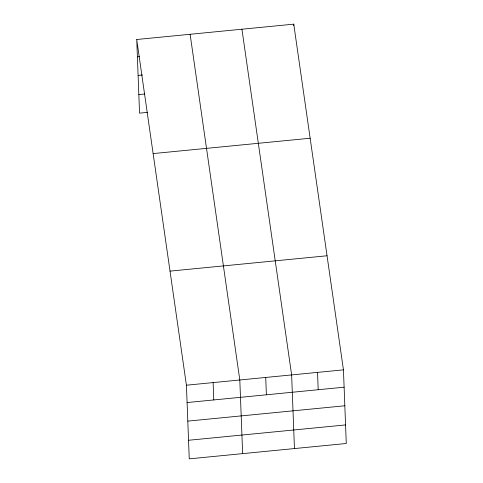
<?xml version="1.0" encoding="UTF-8"?>
<svg xmlns="http://www.w3.org/2000/svg" width="483" height="483" viewBox="0 0 483 483"><rect width="100%" height="100%" fill="white"/><g stroke="black" fill="none" stroke-linecap="round" stroke-linejoin="round"><path stroke-width="0.72" d="M136.725 39.503L293.749 24.15L343.449 369.857L346.275 443.497L189.251 458.85L186.42 385.205L136.725 39.503L139.551 113.143L147.707 112.346M137.389 56.837L139.617 56.62M138.102 75.42L142.551 74.986M138.838 94.565L144.773 93.986M153.123 153.582L310.152 138.235M170.022 271.126L327.045 255.773M186.42 385.205L343.449 369.857M187.084 402.544L344.113 387.191M187.802 421.122L344.826 405.774M188.539 440.267L345.562 424.919M241.929 29.215L291.629 374.923L294.455 448.562M190.115 34.281L239.809 379.988L242.641 453.628M317.536 372.387L318.2 389.721M293.749 24.15L293.809 25.659M265.716 377.452L266.387 394.792M213.118 382.596L213.782 399.93"/></g></svg>
